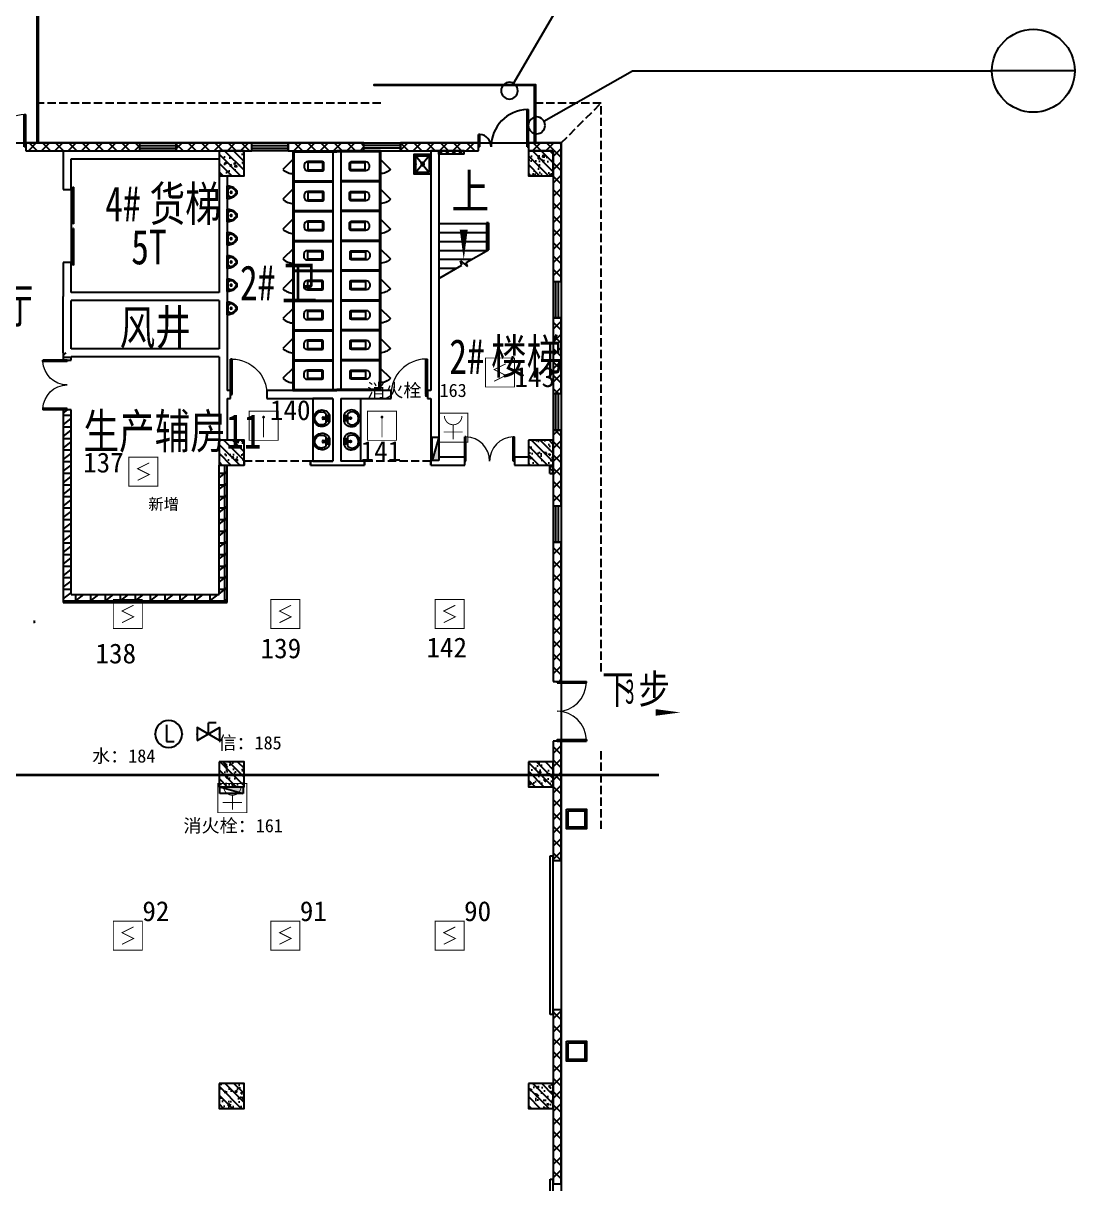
# Model space of a CAD drawing. Header units: millimetres. Extents: x -633009578 to 5705885, y -633235091 to 2571734.
# Drawn here: x 3400238 to 3431944, y 2164685 to 2199684 of the extents above; entities that cross this region are included whole.
import ezdxf

# ---------------------------------------------------------------- set-up
doc = ezdxf.new("R2010")
doc.units = ezdxf.units.MM
doc.header["$LTSCALE"] = 1000
doc.header["$MEASUREMENT"] = 0
doc.linetypes.add('DASH', pattern=[0.35, 0.25, -0.1])
doc.layers.get('0').update_dxf_attribs({"color": 9})
for name, color, linetype in [('000000000000电气', 7, 'Continuous'), ('3T_WOOD', 21, 'Continuous'), ('A-COLUM(柱)', 255, 'Continuous'), ('A-DI-I(索引)', 21, 'Continuous'), ('A-DI-S(箭头)', 76, 'Continuous'), ('A-DOOR(门）', 4, 'Continuous'), ('A-F-AREA(计算)', 5, 'Continuous'), ('A-HATH(填充)', 8, 'Continuous'), ('A-LM-RAIL(栏杆)', 167, 'Continuous'), ('A-LVTY(厨卫)', 8, 'Continuous'), ('A-ROOF-G(钢构)', 25, 'Continuous'), ('A-ST-O(室外)', 54, 'Continuous'), ('A-STAR(楼梯)', 51, 'Continuous'), ('A-TEXT(房间)', 243, 'Continuous'), ('A-WALL(墙)', 255, 'Continuous'), ('A-WINDOW（窗）', 4, 'Continuous'), ('DIM_MODI', 6, 'Continuous'), ('DIM_SYMB', 3, 'Continuous'), ('EQUIP_消火栓', 7, 'Continuous'), ('PUB_TEXT', 7, 'Continuous'), ('WALL', 9, 'Continuous'), ('设备-消防', 3, 'Continuous'), ('设备-照明', 3, 'Continuous')]:
    doc.layers.add(name, color=color, linetype=linetype)
doc.styles.add('_TCH', font='simhei.ttf', dxfattribs={"width": 0.75, "bigfont": 'hztxt.shx'})
doc.styles.add('_TCH_DIM', font='simhei.ttf', dxfattribs={"width": 0.8, "bigfont": 'hztxt.shx'})
doc.styles.add('ELEC-DIM', font='simhei.ttf')
doc.styles.add('IDQSTYLE', font='simhei.ttf', dxfattribs={"width": 0.707, "bigfont": 'hztxt.shx'})
doc.styles.add('宋体', font='simhei.ttf')
pattern_1 = [(0, (849921.4751960551, 677964.29318137), (0, 350), []), (37.875, (850321.4751960551, 677964.29318137), (-169.61527734408, 218.0766567528281), []), (90, (850321.4751960551, 677964.29318137), (-450, 2.755455298081545e-14), [])]
pattern_2 = [(45, (850021.4751960551, 677964.29318137), (-100.0001016555733, 100.0001016555733), []), (135, (850021.4751960551, 677964.29318137), (-100.0001016555733, -100.0001016555733), [])]
pattern_3 = [(45, (850121.4751960551, 677964.29318137), (-200.0002033111466, 200.0002033111467), []), (135, (850121.4751960551, 677964.29318137), (-200.0002033111467, -200.0002033111466), [])]

# ---------------------------------------------------------------- blocks, each defined once
blk = doc.blocks.new('HC001224')
at = {"color": 0, "linetype": 'Continuous', "const_width": 0.2}
blk.add_lwpolyline([(-3.125, 3.125), (3.125, 3.125), (3.125, -3.125), (-3.125, -3.125)], close=True, dxfattribs=at)
blk.add_lwpolyline([(1.25, 1.875), (-1.25, 0.625), (1.25, -0.625), (-1.25, -1.875)], dxfattribs=at)
at = {"color": 0, "style": 'IDQSTYLE', "width": 0.7}
blk.add_attdef('PSFHATT', (5.125, -3.125), '', height=2.5, dxfattribs=at)
blk = doc.blocks.new('HC001223')
at = {"color": 0, "linetype": 'Continuous', "const_width": 0.2}
blk.add_lwpolyline([(-3.125, 3.125), (3.125, 3.125), (3.125, -3.125), (-3.125, -3.125)], close=True, dxfattribs=at)
blk.add_lwpolyline([(0, 2.5), (0, -1.875)], dxfattribs=at)
at = {"color": 0, "linetype": 'Continuous', "const_width": 0.3}
blk.add_lwpolyline([(-0.15, -1.875, 1), (0.15, -1.875, 1)], format="xyb", close=True, dxfattribs=at)
at = {"color": 0, "style": 'IDQSTYLE', "width": 0.7}
blk.add_attdef('PSFHATT', (5.125, -3.125), '', height=2.5, dxfattribs=at)
blk = doc.blocks.new('HC001552')
at = {"color": 0, "linetype": 'Continuous', "const_width": 0.2}
blk.add_lwpolyline([(-3.125, 3.125), (3.125, 3.125), (3.125, -3.125), (-3.125, -3.125)], close=True, dxfattribs=at)
blk.add_lwpolyline([(-1.875, 2.5, 0.1989123673796508), (-1.325825214724788, 1.174174785275256, 0.1989123673796632), (-1.010554351787499e-15, 0.625, 0.1989123673796561), (1.325825214724758, 1.174174785275198, 0.1989123673796527), (1.875, 2.5)], format="xyb", dxfattribs=at)
for points in [[(-1.4210854715202e-14, 0.625), (0, -2.5)], [(-2.062500000000007, -0.9375000000000071), (2.062499999999993, -0.9374999999999931)]]:
    blk.add_lwpolyline(points, dxfattribs=at)
at = {"color": 0, "style": 'IDQSTYLE', "width": 0.7}
blk.add_attdef('PSFHATT', (5.125, -3.125), '', height=2.5, dxfattribs=at)
blk = doc.blocks.new('$EVALVE$00000030')
for p in [(0, 0), (86.96662483444015, 124.2674372167858)]:
    blk.add_line(p, (0, 124.2674372167858))
blk.add_lwpolyline([(-125.1919539347655, -72.2796083046087), (125.1919539347655, 72.27960830461234), (125.1919539347618, -72.2796083046087), (-125.1919539347618, 72.27960830461234)], close=True)
for p in [(-125.1919539347655, 1.818989403545856e-12), (125.1919539347655, 1.818989403545856e-12)]:
    blk.add_point(p)
blk = doc.blocks.new('$EVALVE$00000027')
at = {"color": 7}
for p, q in [((-23.35671002822346, 104.446320529838), (-23.35671002822346, -83.37028443875897)), ((-23.35671002822346, -83.37028443875897), (61.10157071883441, -83.37028443875897))]:
    blk.add_line(p, q, dxfattribs=at)
blk.add_lwpolyline([(-150, 0, 0.9999999999999999), (150, 0, 0.9999999999999999), (-150, 0, 0.8081788107226845)], format="xyb")
for p in [(-150, 0), (150, 0)]:
    blk.add_point(p)
blk = doc.blocks.new('$TwtSys$00000434')
for p, q in [((-0.5, 0.5), (-0.5, -0.5)), ((-0.5, -0.5), (0.5, 0.5)), ((0.5, 0.5), (-0.5, 0.5)), ((0.5, -0.5), (0.5, 0.5)), ((-0.5, -0.5), (0.5, -0.5))]:
    blk.add_line(p, q)
blk.add_solid([(0.5, -0.5), (0.5, 0.5), (-0.5, -0.5)])
blk = doc.blocks.new('G$CC85EE94B')
at = {"layer": 'EQUIP_消火栓', "xscale": 700, "yscale": -200, "zscale": 700}
for p, rotation in [((-2799.999999945518, 125864.5132109136), 270.0000050089563), ((-8949.999991256278, 115575.0000000037), 5.00895633453083e-06)]:
    blk.add_blockref('$TwtSys$00000434', p, dxfattribs=dict(at, rotation=rotation))
blk = doc.blocks.new('_LV6')
for p, q in [((-139.7834388052397, -340), (-139.7834388052361, -779.6564289797607)), ((-109.7834388052433, -340), (-109.7834388052397, -769.6564289797607)), ((99.78343880523971, -300), (-99.78343880523971, -300)), ((99.78343880524335, -330), (-99.78343880524335, -330)), ((109.7834388052433, -769.6564289797607), (109.7834388052433, -340)), ((139.7834388052433, -779.6564289797607), (139.7834388052397, -340)), ((139.7834388052433, -769.6564289797607), (-139.7834388052397, -769.6564289797607)), ((-29.78343880523607, -889.6564289797607), (29.78343880524335, -889.6564289797607))]:
    blk.add_line(p, q)
for centre, radius, start, end in [((-99.78343880523971, -340), 40, 90, 180.0000000000002), ((-99.78343880524335, -340), 10, 90, 180.0000000000002), ((99.78343880523971, -340), 40, 2.398081733190338e-13, 90), ((99.78343880524335, -340), 10, 0, 90), ((-29.78343880523607, -779.6564289797607), 110, 180, 270), ((29.78343880524335, -779.6564289797607), 110, 270, 0)]:
    blk.add_arc(centre, radius, start, end)
blk = doc.blocks.new('$lvtry$00000191')
at = {"color": 0}
for p, q in [((-250, -50, 1e-08), (-39.04344047215272, -218.7652476222793, 1e-08)), ((-250, -450, 1e-08), (-39.04344047215272, -281.2347523777207, 1e-08)), ((39.04344047215272, -218.7652476222793, 1e-08), (250, -50, 1e-08)), ((39.04344047215272, -281.2347523777244, 1e-08), (250, -450, 1e-08))]:
    blk.add_line(p, q, dxfattribs=at)
at = {"color": 0, "elevation": 1e-08}
for points in [[(300, -500), (300, 0), (-300, 0), (-300, -500)], [(250, -450), (250, -50), (-250, -50), (-250, -450)]]:
    blk.add_lwpolyline(points, close=True, dxfattribs=at)
at = {"color": 0}
blk.add_circle((0, -250, 1e-08), 50, dxfattribs=at)
for p in [(0, -50, 1e-08), (0, -250, 1e-08)]:
    blk.add_point(p, dxfattribs=at)
blk = doc.blocks.new('$plan$00000387')
for points in [[(-195.1053413768082, -0.0007896247711869364), (195.1053413768082, 0.0007896247707321891, -0.056281), (192.2349483853259, -62.07158893748328, -0.051243), (175.2703486377404, -125.5748806645047, -0.047086), (143.6831082538288, -189.724628874892, -0.038643), (109.2489721777902, -237.0609902997553, -0.050944), (77.11679163034205, -267.7759659795192, -0.073316), (36.52038586093977, -290.7338367186967, -0.092337), (0.001018339326947171, -297.5362265440604, -0.092337), (-36.51803354920821, -290.7341323159712, -0.073316), (-77.11462417741222, -267.776590178973, -0.050944), (-109.2474259731857, -237.0618745823472, -0.038643), (-143.6819452275654, -189.7257908973352, -0.047086), (-175.269704824098, -125.5762993672297, -0.051243), (-192.2348186147988, -62.07314493917374, -0.056281)], [(0.0004063761161887669, -146.3291454144546, 0.999985), (0.0002089799604618747, -97.55313528460101, 0.999985)]]:
    blk.add_lwpolyline(points, format="xyb", close=True)
for points in [[(-169.3906686580854, -140.1226315288268, -0.078162), (-170.9980199055512, -114.6377667698976, -0.158684), (-159.1263041735847, -87.15485956814655, -0.087457), (-117.404978437914, -53.84085994681891, -0.073385), (-70.49119853318143, -36.56470876068397, -0.051629), (0.0003042701246158686, -29.26612660759247), (0.0003042701246158686, -29.26612660759247, -0.051629), (70.49149449189827, -36.56413818386, -0.073385), (117.4050415866323, -53.83990962471171, -0.087457), (159.1270096202247, -87.15357250312127, -0.158684), (170.9989478331345, -114.6363836417117, -0.078162), (169.3918028553499, -140.1212604160505)], [(117.0630501052547, -53.65384373908455, -0.099174), (138.5356947175851, -84.86577428893679, -0.110283), (144.8304822659725, -118.461657304113, -0.092873), (136.0170142026468, -157.9354627454745, -0.05733), (119.0399966660161, -187.626263302564, -0.037877), (85.37168024390257, -226.8225566132141, -0.072182), (35.33205354717484, -264.1794573646985, -0.124936), (0.001291311165005027, -273.1480356215775), (0.001291311165005027, -273.1480356215775, -0.124936), (-35.32991617790412, -264.1797433356796, -0.072182), (-85.36984427394054, -226.8232476352587, -0.037877), (-119.0384779452529, -187.6272268447183, -0.05733), (-136.0157358103124, -157.9365637070459, -0.092873), (-144.8298950764129, -118.4628296054302, -0.110283), (-138.5353804395845, -84.8668946738876, -0.099174), (-117.0629874684723, -53.65479130090807)]]:
    blk.add_lwpolyline(points, format="xyb")
blk = doc.blocks.new('$plan$00001628')
for p, q in [((-20.3236661099927, -1.818989403545856e-12), (20.3236661099927, 0)), ((20.3236661099927, 0), (20.3236661099927, -150.0481350782702)), ((-23.39245275389476, -103.9428290335418), (-143.6423603250569, -103.9428290335418)), ((-20.3236661099927, -150.0481350782702), (-20.3236661099927, -1.818989403545856e-12)), ((20.3236661099927, -150.0481350782702), (-20.3236661099927, -150.0481350782702)), ((136.0209855338053, -103.9428290335418), (23.52693074955823, -103.9428290335418))]:
    blk.add_line(p, q)
blk.add_lwpolyline([(-96.62842091566199, 9.318928566552131, 5.110403953654916), (92.21216199610717, 9.318928566550312)], format="xyb", close=True)
for centre, radius in [((-57.16031093435413, -51.98476159802703), 26.67481176936781), ((0, -190.1098522697775), 27.77136210564822), ((57.16031093435413, -51.98476159802703), 26.67481176936781)]:
    blk.add_circle(centre, radius)
blk.add_arc((-3.810687395625791, -242.5466148261803), 196.885515440561, 135.2526700260475, 44.74732997395247)
blk = doc.blocks.new('$DorLib2D$00000002')
for p, q in [((-0.5, -5.684341886080802e-17), (-0.5000000000000007, 0.4875)), ((-0.4750000000000007, 0.4875), (-0.5000000000000007, 0.4875)), ((-0.475, -2.842170943040401e-17), (-0.4750000000000007, 0.4875)), ((0.475, -2.842170943040401e-17), (0.4750000000000007, 0.4875)), ((0.4750000000000007, 0.4875), (0.5000000000000007, 0.4875)), ((0.5, -5.684341886080802e-17), (0.5000000000000007, 0.4875)), ((-0.5, -5.684341886080802e-17), (-0.475, -2.842170943040401e-17)), ((0.5, -5.684341886080802e-17), (0.475, -2.842170943040401e-17))]:
    blk.add_line(p, q)
at = {"lineweight": 13}
for centre, start, end in [((-0.4875, -4.263256414560601e-17), 0, 88.53071641864632), ((0.4875, -4.263256414560601e-17), 91.4692835813537, 180)]:
    blk.add_arc(centre, 0.4875, start, end, dxfattribs=at)
blk = doc.blocks.new('$DORLIB2D$00000127')
at = {"color": 0}
for points in [[(-0.5333333333328483, 0.7948983154366971), (-0.5333333333328483, 0.690405644187237)], [(-0.03333333333284827, 0.7948983154366971), (-0.5333333333328483, 0.7948983154366971)], [(-0.03333333333284827, 0.690405644187237), (-0.5333333333328483, 0.690405644187237)], [(-0.03333333333284827, 0.7948983154366971), (-0.03333333333284827, 0.690405644187237)], [(0.5333333333328483, 0.7948983154366971), (0.03333333333284827, 0.7948983154366971)], [(0.03333333333284827, 0.7948983154366971), (0.03333333333284827, 0.690405644187237)], [(0.5333333333328483, 0.690405644187237), (0.03333333333284827, 0.690405644187237)], [(0.5333333333328483, 0.7948983154366971), (0.5333333333328483, 0.690405644187237)], [(0.5, 0.4999999999999858), (-0.5, 0.4999999999999858)]]:
    blk.add_lwpolyline(points, dxfattribs=at)
blk = doc.blocks.new('$DorLib2D$00000114')
at = {"color": 0}
blk.add_line((0.4999999999999964, 3.552713678800501e-15), (-0.2071067811864751, 0.7071067811864857), dxfattribs=at)
blk.add_arc((0.5000000000013856, -1.154631945610163e-12), 1.000000000001696, 135, 180, dxfattribs=at)
blk = doc.blocks.new('$DorLib2D$00000001')
for p, q in [((0.45, 0.9750000000000001), (0.5000000000000002, 0.9750000000000001)), ((0.45, 0), (0.45, 0.9750000000000001)), ((0.5, 0), (0.5, 0.9750000000000001)), ((0.5, 0), (0.45, 0))]:
    blk.add_line(p, q)
at = {"lineweight": 13}
blk.add_arc((0.475, 0), 0.975, 91.4692835813538, 180, dxfattribs=at)
blk = doc.blocks.new('$TCHSYS$WIN2D')
for p, q in [((-0.5, 0.5), (0.5, 0.5)), ((-0.5, 0.5), (-0.4999999999999999, -0.5)), ((0.5, 0.5), (0.4999999999999998, -0.5)), ((0.5, 0.1666666666666666), (-0.5, 0.1666666666666666)), ((0.5, -0.1666666666666667), (-0.5, -0.1666666666666667)), ((-0.4999999999999999, -0.5), (0.5, -0.5))]:
    blk.add_line(p, q)
blk = doc.blocks.new('$DorLib2D$00000225')
at = {"color": 0}
for p, q in [((0.4750000000000032, -0.001447885298549778), (0.4750000000000032, 0.7521225008925327)), ((0.4750000000000032, 0.7521225008925327), (0.5000000000000036, 0.7521225008925363)), ((0.5000000000000036, -0.001447885298549778), (0.5000000000000036, 0.7521225008925363)), ((-0.4999999999999982, -3.552713678800501e-15), (-0.5, 0.252035990386009)), ((-0.4750000000000014, 0.252035990386009), (-0.5, 0.252035990386009)), ((-0.4749999999999996, -3.552713678800501e-15), (-0.4750000000000014, 0.252035990386009)), ((-0.4749999999999996, -3.552713678800501e-15), (-0.4999999999999947, -3.552713678800501e-15)), ((0.4750000000000032, -0.001447885298549778), (0.4999999999999929, -0.001447885298549778))]:
    blk.add_line(p, q, dxfattribs=at)
for centre, radius, start, end in [((0.5046168020419071, -0.001920809357812914), 0.7546247204382253, 92.24926861260724, 179.7237749158362), ((-0.5007908120542499, 0.002572563917482285), 0.2507930763238999, 359.7898704778746, 84.09743784757413)]:
    blk.add_arc(centre, radius, start, end, dxfattribs=at)
blk = doc.blocks.new('_FZH')
h = blk.add_hatch()
h.set_pattern_fill('钢筋混凝土', color=256, scale=0.1, style=0)
h.set_pattern_definition([(45, (0, 0), (-0.1767766952966369, 0.1767766952966369), []), (50, (0, 0), (0.7172601826007535, -0.06275213498259512), [0.07500000000000001, -0.8250000000000001]), (355, (0, 0), (-0.138751333613, 0.7521921337000119), [0.06, -0.66]), (100.4514, (0.05977168000000001, -0.00522934), (0.5785093817140216, 0.6894395420609536), [0.06374019, -0.701142112]), (46.1842, (0, 0.2), (1.067241048625645, -0.1655190143290181), [0.1125, -1.2375]), (96.6356, (0.088936745, 0.186206693), (0.9346627055487033, 0.9741178709004418), [0.095610288, -1.051713]), (351.1842, (0, 0.2), (0.9346619451336272, 0.9741186009253247), [0.09000000000000001, -0.9900000000000001]), (21, (0.1, 0.15), (0.5969070521184617, -0.4026188906653388), [0.07500000000000001, -0.8250000000000001]), (326, (0.1, 0.15), (0.2433153319215824, 0.7251500450468529), [0.06, -0.66]), (71.4514, (0.149742233, 0.116448394), (0.84022262858149, 0.3225304967099524), [0.06374019, -0.701142112]), (37.50000000000001, (0, 0), (0.01215985531729062, 0.3328938538313115), [0, -0.652, 0, -0.67, 0, -0.6625000000000001]), (7.499999999999999, (0, 0), (0.2630695374421486, 0.3944117118823603), [0, -0.382, 0, -0.637, 0, -0.2525]), (-32.5, (-0.223, 0), (0.533822436172409, -0.02255487173437976), [0, -0.25, 0, -0.78, 0, -1.035]), (-42.5, (-0.323, 0), (0.5831861693423862, 0.1001049823323177), [0, -0.325, 0, -0.518, 0, -0.735])])
h.paths.add_polyline_path([(-0.5, -0.5), (0.5, -0.5), (0.5, 0.5), (-0.5, 0.5)])
blk.add_lwpolyline([(-0.5, -0.5), (0.5, -0.5), (0.5, 0.5), (-0.5, 0.5)], close=True)
blk = doc.blocks.new('$DorLib2D$00000126')
at = {"color": 0, "linetype": 'Continuous'}
for p, q in [((-0.5319999999956053, 0.5), (-0.5319999999956053, 0.900000000000091)), ((0.5320000000047003, 0.900000000000091), (0.5320000000047003, 0.5000000000002274))]:
    blk.add_line(p, q, dxfattribs=at)
at = {"color": 0, "linetype": 'DASH'}
for p, q in [((-0.5319999999956053, 0.900000000000091), (0.5320000000047003, 0.900000000000091)), ((-0.5319999999956053, 0.5), (0.5320000000047003, 0.5000000000002274))]:
    blk.add_line(p, q, dxfattribs=at)

msp = doc.modelspace()

# ---------------------------------------------------------------- hatches: boundary and pattern name
at = {"layer": 'A-HATH(填充)'}
h = msp.add_hatch(dxfattribs=at)
h.set_pattern_fill('多孔材料', color=256, scale=100, style=0)
h.set_pattern_definition(pattern_3)
h.paths.add_polyline_path([(3400320.051299266, 2195834.629172631), (3403749.994032521, 2195834.629172631), (3403749.994032522, 2196074.629172632), (3400320.051299266, 2196074.629172632)])
h = msp.add_hatch(dxfattribs=at)
h.set_pattern_fill('多孔材料', color=256, scale=100, style=0)
h.set_pattern_definition(pattern_3)
h.paths.add_polyline_path([(3404849.994032522, 2195834.629172631), (3407129.994032013, 2195834.629172631), (3407129.994032013, 2196074.629172632), (3404849.994032522, 2196074.629172632)])
h = msp.add_hatch(dxfattribs=at)
h.set_pattern_fill('多孔材料', color=256, scale=100, style=0)
h.set_pattern_definition(pattern_3)
h.paths.add_polyline_path([(3408229.994032013, 2195834.629172632), (3410509.994030996, 2195834.629172632), (3410509.994030996, 2196074.629172632), (3408229.994032013, 2196074.629172632)])
h = msp.add_hatch(dxfattribs=at)
h.set_pattern_fill('多孔材料', color=256, scale=100, style=0)
h.set_pattern_definition(pattern_3)
h.paths.add_polyline_path([(3411609.994030995, 2195834.629172632), (3413969.994032013, 2195834.629172632), (3413969.994032013, 2196074.629172632), (3411609.994030996, 2196074.629172632)])
h = msp.add_hatch(dxfattribs=at)
h.set_pattern_fill('多孔材料', color=256, scale=100, style=0)
h.set_pattern_definition(pattern_3)
h.paths.add_polyline_path([(3416459.994031776, 2196074.629172627), (3415469.994032013, 2196074.629172632), (3415469.994032013, 2195834.629172632), (3416219.994031783, 2195834.629172627)])
h = msp.add_hatch(dxfattribs=at)
h.set_pattern_fill('多孔材料', color=256, scale=100, style=0)
h.set_pattern_definition(pattern_3)
h.paths.add_polyline_path([(3416219.994031783, 2195834.629172627), (3416219.994031783, 2191894.62917075), (3416459.994031771, 2191894.62917075), (3416459.994031776, 2196074.629172627)])
h = msp.add_hatch(dxfattribs=at)
h.set_pattern_fill('多孔材料', color=256, scale=50, style=0)
h.set_pattern_definition(pattern_2)
h.paths.add_polyline_path([(3413529.994031865, 2195834.629172586), (3412769.994031783, 2195834.629172586), (3412769.994031783, 2195734.629172586), (3413529.994031865, 2195734.629172586)])
h = msp.add_hatch(dxfattribs=at)
h.set_pattern_fill('多孔材料', color=256, scale=100, style=0)
h.set_pattern_definition(pattern_3)
h.paths.add_polyline_path([(3416219.994031783, 2190794.62917075), (3416219.994031783, 2188514.629170241), (3416459.994031772, 2188514.629170241), (3416459.994031772, 2190794.62917075)])
h = msp.add_hatch(dxfattribs=at)
h.set_pattern_fill('空心砖', color=256, scale=100, style=0)
h.set_pattern_definition(pattern_1)
h.paths.add_polyline_path([(3401444.99403878, 2189744.629172553), (3401444.994038763, 2189524.629172276), (3401684.994038828, 2189524.629172276), (3401684.994038825, 2189624.629172551), (3401604.994038811, 2189744.629172569)])
h = msp.add_hatch(dxfattribs=at)
h.set_pattern_fill('空心砖', color=256, scale=100, style=0)
h.set_pattern_definition(pattern_1)
h.paths.add_polyline_path([(3401684.994038825, 2182454.629172671), (3401684.994038828, 2188024.629172276), (3401444.994038759, 2188024.629172276), (3401444.994038757, 2182214.629172718)])
h = msp.add_hatch(dxfattribs=at)
h.set_pattern_fill('多孔材料', color=256, scale=100, style=0)
h.set_pattern_definition(pattern_3)
h.paths.add_polyline_path([(3416219.994031783, 2187414.62917075), (3416219.994031783, 2185134.629171259), (3416459.994031772, 2185134.629171259), (3416459.994031772, 2187414.62917075)])
h = msp.add_hatch(dxfattribs=at)
h.set_pattern_fill('空心砖', color=256, scale=100, style=0)
h.set_pattern_definition(pattern_1)
h.paths.add_polyline_path([(3406144.994031668, 2182454.629172671), (3406384.994031671, 2182214.629172718), (3406384.994031653, 2186359.629172628), (3406144.994031653, 2186359.629172628)])
h = msp.add_hatch(dxfattribs=at)
h.set_pattern_fill('多孔材料', color=256, scale=50, style=0)
h.set_pattern_definition(pattern_2)
h.paths.add_polyline_path([(3416219.994031765, 2186109.629172628), (3416219.994031765, 2186359.629172628), (3416119.994031765, 2186359.629172628), (3416119.994031765, 2186109.629172628)])
h = msp.add_hatch(dxfattribs=at)
h.set_pattern_fill('多孔材料', color=256, scale=100, style=0)
h.set_pattern_definition(pattern_3)
h.paths.add_polyline_path([(3416219.994031783, 2184034.62917075), (3416219.994031782, 2179834.629171259), (3416459.994031772, 2179834.629171259), (3416459.994031772, 2184034.62917075)])
h = msp.add_hatch(dxfattribs=at)
h.set_pattern_fill('空心砖', color=256, scale=100, style=0)
h.set_pattern_definition(pattern_1)
h.paths.add_polyline_path([(3401684.994038825, 2182454.629172671), (3401444.994038757, 2182214.629172718), (3406384.994031671, 2182214.629172718), (3406144.994031668, 2182454.629172671)])
h = msp.add_hatch(dxfattribs=at)
h.set_pattern_fill('多孔材料', color=256, scale=100, style=0)
h.set_pattern_definition(pattern_3)
h.paths.add_polyline_path([(3416219.994031782, 2178034.629171259), (3416219.994031782, 2174434.629172784), (3416459.994031772, 2174434.629172784), (3416459.994031772, 2178034.629171259)])
h = msp.add_hatch(dxfattribs=at)
h.set_pattern_fill('多孔材料', color=256, scale=100, style=0)
h.set_pattern_definition(pattern_3)
h.paths.add_polyline_path([(3416219.994031782, 2169934.629172276), (3416219.994031782, 2164684.924793512), (3416459.994031773, 2164684.924793512), (3416459.994031773, 2169934.629172276)])

# ---------------------------------------------------------------- linework, layer by layer
at = {"layer": '000000000000电气', "color": 2, "lineweight": 35}
for p, q in [((3396699.994031679, 2177020.492216847), (3408698.421429164, 2177020.492216847)), ((3408698.421429164, 2177020.492216847), (3419402.2795165, 2177020.492216847))]:
    msp.add_line(p, q, dxfattribs=at)
at = {"layer": 'A-DI-I(索引)'}
for p, q in [((3415025.090032164, 2197867.687827862), (3417462.290185468, 2202046.395370514)), ((3415939.94860216, 2196728.332962022), (3418606.103331612, 2198249.380405963)), ((3418606.103331612, 2198249.380405963), (3429443.629917374, 2198249.380405963)), ((3431943.629917374, 2198249.380405963), (3429443.629917374, 2198249.380405963))]:
    msp.add_line(p, q, dxfattribs=at)
for points in [[(3415150.740434988, 2197648.942976865, 1), (3414644.277008389, 2197648.942976865, 1)], [(3415973.225908195, 2196602.848463595, 1), (3415466.762481595, 2196602.848463595, 1)]]:
    msp.add_lwpolyline(points, format="xyb", close=True, dxfattribs=at)
for centre, radius in [((3430693.629917374, 2198249.380405963), 1250), ((3415025.090032164, 2197867.687827862), 0), ((3415939.94860216, 2196728.332962022), 0)]:
    msp.add_circle(centre, radius, dxfattribs=at)
at = {"layer": 'A-DI-S(箭头)'}
msp.add_lwpolyline([(3416984.298177323, 2178898.959908056, 0, 0, 0), (3420051.806760733, 2178898.959908056, 0, 200, 0), (3419301.806760733, 2178898.959908056, 0, 0, 0)], format="xyseb", dxfattribs=at)
at = {"layer": 'A-DOOR(门）'}
for p, q in [((3398320.051299266, 2196074.629172627), (3400320.051299266, 2196074.629172627)), ((3413969.994031919, 2196074.629172628), (3415469.994031919, 2196074.629172628)), ((3416459.99403178, 2179834.629171179), (3416459.99403178, 2178034.629171179)), ((3416459.99403178, 2174434.629172627), (3416459.99403178, 2169934.629172627))]:
    msp.add_line(p, q, dxfattribs=at)
at = {"layer": 'A-F-AREA(计算)'}
msp.add_lwpolyline([(3282179.994031782, 2196074.629172625), (3416459.994031782, 2196074.629172625), (3416459.994031782, 2059994.629172625), (3282179.994031782, 2059994.629172625)], close=True, dxfattribs=at)
at = {"layer": 'A-LM-RAIL(栏杆)'}
for points in [[(3400655.051299255, 2196074.629172647), (3400655.051299217, 2200774.629582777), (3400685.051299217, 2200774.629582777), (3400685.051299255, 2196074.629172647)], [(3415654.99403178, 2196074.629161081), (3415654.994504452, 2197809.629139677), (3410819.993537503, 2197809.629139638), (3410819.993537503, 2197839.629139638), (3415684.994514334, 2197839.629139678), (3415684.99403178, 2196074.6291512)]]:
    msp.add_lwpolyline(points, dxfattribs=at)
at = {"layer": 'A-LVTY(厨卫)'}
for p, q in [((3408369.994032003, 2195834.629172747), (3409689.99403178, 2195834.629172629)), ((3408369.994032003, 2195834.629172747), (3408369.994031693, 2194919.629172617)), ((3408399.994031461, 2195804.629172749), (3409689.99403178, 2195804.629172629)), ((3408399.994031461, 2195804.629172749), (3408399.994031464, 2194934.629172438)), ((3411009.994031548, 2195834.629172617), (3409689.99403178, 2195834.629172625)), ((3410979.994031548, 2195804.629172619), (3409689.99403178, 2195804.629172625)), ((3410979.994031548, 2195804.629172619), (3410979.994031544, 2194934.629172678)), ((3411009.994031548, 2195834.629172617), (3411009.994031866, 2194919.62917262)), ((3408369.994031686, 2194919.629172624), (3408369.99403169, 2194019.629172624)), ((3408399.994031464, 2194934.629172438), (3409569.994031645, 2194934.629172442)), ((3408399.994032007, 2194904.629172814), (3408399.99403201, 2194034.629172714)), ((3408399.994032007, 2194904.629172814), (3409569.994031645, 2194904.629172818)), ((3410979.994031544, 2194934.629172678), (3409809.994031846, 2194934.629172683)), ((3410979.994032086, 2194904.62917268), (3409809.994031846, 2194904.629172685)), ((3410979.994032086, 2194904.62917268), (3410979.994032083, 2194034.62917274)), ((3411009.99403187, 2194919.62917262), (3411009.994031866, 2194019.62917262)), ((3408369.99403169, 2194019.629172624), (3408369.994031694, 2193119.629172624)), ((3408399.99403201, 2194034.629172714), (3409569.994031776, 2194034.629172719)), ((3408399.994031468, 2194004.629172716), (3408399.994031472, 2193134.629172777)), ((3408399.994031468, 2194004.629172716), (3409569.994031776, 2194004.629172721)), ((3410979.994032083, 2194034.62917274), (3409809.994031776, 2194034.629172744)), ((3410979.99403154, 2194004.629172368), (3409809.994031776, 2194004.629172372)), ((3410979.99403154, 2194004.629172368), (3410979.994031537, 2193134.629172802)), ((3411009.99403187, 2194019.629172624), (3411009.994031866, 2193119.629172624)), ((3408369.99403169, 2193119.629172624), (3408369.994031694, 2192219.629172624)), ((3408399.994031472, 2193134.629172777), (3409569.994031776, 2193134.629172781)), ((3408399.994032015, 2193104.629172779), (3408399.994032018, 2192234.629172672)), ((3408399.994032015, 2193104.629172779), (3409569.994031776, 2193104.629172783)), ((3410979.994031537, 2193134.629172802), (3409809.994031776, 2193134.629172806)), ((3410979.994031536, 2193104.629172429), (3409809.994031776, 2193104.629172434)), ((3410979.994031536, 2193104.629172429), (3410979.994031533, 2192234.629172696)), ((3411009.99403187, 2193119.629172624), (3411009.994031866, 2192219.629172624)), ((3408369.99403169, 2192219.629172624), (3408369.994031694, 2191319.629172624)), ((3408399.994032018, 2192234.629172672), (3409569.994031775, 2192234.629172676)), ((3408399.994032019, 2192204.629172674), (3408399.994032022, 2191334.629172732)), ((3408399.994032019, 2192204.629172674), (3409569.994031775, 2192204.629172678)), ((3410979.994031533, 2192234.629172696), (3409809.994031776, 2192234.6291727)), ((3410979.994032075, 2192204.629172698), (3409809.994031776, 2192204.629172702)), ((3410979.994032075, 2192204.629172698), (3410979.994032072, 2191334.629172755)), ((3411009.99403187, 2192219.629172624), (3411009.994031866, 2191319.629172624)), ((3408369.994031694, 2191319.629172519), (3408369.994031698, 2190419.629172519)), ((3408399.994032022, 2191334.629172732), (3409569.994031775, 2191334.629172736)), ((3408399.99403148, 2191304.629172734), (3408399.994031483, 2190434.629172417)), ((3408399.99403148, 2191304.629172734), (3409569.994031775, 2191304.629172738)), ((3410979.994032072, 2191334.629172755), (3409809.99403204, 2191334.629172759)), ((3410979.994032071, 2191304.629172383), (3409809.99403204, 2191304.629172387)), ((3410979.994032071, 2191304.629172383), (3410979.994032068, 2190434.62917244)), ((3411009.994031874, 2191319.629172519), (3411009.99403187, 2190419.629172519)), ((3408369.994031697, 2190419.629172579), (3408369.9940317, 2189519.629172579)), ((3408399.994031483, 2190434.629172417), (3409569.994031481, 2190434.629172421)), ((3408399.994032026, 2190404.629172794), (3408399.99403203, 2189534.629172477)), ((3408399.994032026, 2190404.629172794), (3409569.994031481, 2190404.629172797)), ((3410979.994032068, 2190434.62917244), (3409809.99403204, 2190434.629172444)), ((3410979.994032068, 2190404.629172442), (3409809.99403204, 2190404.629172446)), ((3410979.994032068, 2190404.629172442), (3410979.994032064, 2189534.629172874)), ((3411009.994031876, 2190419.629172579), (3411009.994031873, 2189519.629172579)), ((3408369.9940317, 2189519.629172639), (3408369.994031491, 2188604.629172538)), ((3408399.99403203, 2189534.629172477), (3409569.994031481, 2189534.629172481)), ((3408399.99403203, 2189504.629172479), (3408399.994032033, 2188634.629172537)), ((3408399.99403203, 2189504.629172479), (3409569.994031481, 2189504.629172483)), ((3410979.994032064, 2189534.629172874), (3409809.994031616, 2189534.629172877)), ((3410979.994032064, 2189504.629172501), (3409809.994031616, 2189504.629172505)), ((3410979.994032064, 2189504.629172501), (3410979.994032061, 2188634.629172932)), ((3411009.99403188, 2189519.629172639), (3411009.994031518, 2188604.62917256)), ((3408369.994031491, 2188604.629172538), (3409689.994031791, 2188604.629172643)), ((3408399.994032033, 2188634.629172537), (3409689.994031791, 2188634.629172643)), ((3410979.994032061, 2188634.629172932), (3409689.994031791, 2188634.629172643)), ((3411009.994031518, 2188604.62917256), (3409689.994031791, 2188604.629172643))]:
    msp.add_line(p, q, dxfattribs=at)
for points in [[(3409569.994031663, 2188364.629172442), (3408969.994031647, 2188364.629172442), (3408969.994031701, 2186479.629172634), (3409569.994031716, 2186479.629172634)], [(3409809.994031898, 2188364.629172442), (3410409.994031914, 2188364.629172442), (3410409.994031814, 2186479.629172628), (3409809.994031799, 2186479.629172628)]]:
    msp.add_lwpolyline(points, dxfattribs=at)
at = {"layer": 'A-ROOF-G(钢构)'}
for points in [[(3416619.994031763, 2175984.629172627), (3417219.994031763, 2175984.629172627), (3417219.994031763, 2175384.629172627), (3416619.994031763, 2175384.629172627)], [(3416669.994031763, 2175934.629172627), (3417169.994031763, 2175934.629172627), (3417169.994031763, 2175434.629172627), (3416669.994031763, 2175434.629172627)], [(3416619.994031763, 2168984.629172625), (3417219.994031763, 2168984.629172625), (3417219.994031763, 2168384.629172625), (3416619.994031763, 2168384.629172625)], [(3416669.994031763, 2168934.629172625), (3417169.994031763, 2168934.629172625), (3417169.994031763, 2168434.629172625), (3416669.994031763, 2168434.629172625)]]:
    msp.add_lwpolyline(points, close=True, dxfattribs=at)
at = {"layer": 'A-ST-O(室外)', "linetype": 'DASH'}
for points in [[(3411019.993537595, 2197274.629126249), (3400720.051299245, 2197274.629129956)], [(3417660.013862198, 2180134.629566614), (3417660.016691342, 2197274.629123859), (3415719.994402342, 2197274.629124557)], [(3416459.994031783, 2196074.62917263), (3417660.016691342, 2197274.629123859)], [(3417660.013078159, 2175384.629172628), (3417660.013466052, 2177734.628775891)]]:
    msp.add_lwpolyline(points, dxfattribs=at)
at = {"layer": 'A-STAR(楼梯)'}
for p, q in [((3412769.994031431, 2193634.629172272), (3412769.994031414, 2191986.616470349)), ((3414209.994031402, 2193634.629172255), (3412769.994031431, 2193634.629172272)), ((3414209.994031431, 2193664.629172272), (3414209.99403144, 2192818.000858018)), ((3414269.994031431, 2193664.629172272), (3414209.994031431, 2193664.629172272)), ((3414269.994031431, 2193664.629172272), (3414269.994031416, 2192852.641874156)), ((3414269.994031431, 2193634.629172272), (3414269.994031414, 2192852.641873699)), ((3414209.994031405, 2193364.629172255), (3412769.994031431, 2193364.629172272)), ((3414209.994031408, 2193094.629172255), (3412769.994031431, 2193094.629172272)), ((3414209.994031411, 2192824.629172255), (3412769.994031431, 2192824.629172272)), ((3413597.795558016, 2192464.547904873), (3414269.994031431, 2192852.641874164)), ((3413753.820891217, 2192554.629172475), (3412769.994031431, 2192554.629172272)), ((3412769.994031431, 2191986.61647038), (3413459.475186283, 2192384.688601019)), ((3413459.475186283, 2192384.688601019), (3413424.534615971, 2192515.088587732)), ((3413424.534615971, 2192515.088587732), (3413630.57955741, 2192342.196353365)), ((3413630.57955741, 2192342.196353365), (3413597.795558016, 2192464.547904873)), ((3413286.167172043, 2192284.629172252), (3412769.994031431, 2192284.629172272)), ((3412818.513454143, 2192014.629172143), (3412769.994031431, 2192014.629172272))]:
    msp.add_line(p, q, dxfattribs=at)
at = {"layer": 'A-WALL(墙)'}
for p, q in [((3401444.994038808, 2195834.62917245), (3401444.994038878, 2194664.629172784)), ((3401444.994038808, 2195834.62917245), (3406144.994031341, 2195834.629172411)), ((3401684.994038639, 2194664.629172784), (3401684.994038697, 2195594.629172508)), ((3401684.994038697, 2195594.629172508), (3406144.994031613, 2195594.629172508)), ((3409569.994031645, 2195804.629172624), (3409569.99403178, 2194919.629172629)), ((3409809.994031846, 2195804.629172623), (3409809.99403178, 2194919.629172629)), ((3412529.994031783, 2195834.629172697), (3412529.994031793, 2188604.629172812)), ((3412769.994031783, 2195834.629172697), (3412529.994031783, 2195834.629172697)), ((3413529.994031865, 2195834.629172586), (3412769.994031783, 2195834.629172586)), ((3412769.994031783, 2195734.629172586), (3412769.994031783, 2195834.629172586)), ((3412769.994031783, 2195834.629172697), (3412769.99403178, 2188484.629172737)), ((3413529.994031865, 2195734.629172586), (3412769.994031783, 2195734.629172586)), ((3413529.994031865, 2195734.629172586), (3413529.994031865, 2195834.629172586)), ((3406144.994031605, 2195084.629172255), (3406144.994031608, 2191564.629172621)), ((3406384.994031562, 2195084.629172255), (3406384.994031657, 2191444.629172275)), ((3409569.99403178, 2194919.629172629), (3409569.99403178, 2194019.629172629)), ((3409809.99403178, 2194919.629172629), (3409809.99403178, 2194019.629172629)), ((3401444.994038878, 2194664.629172784), (3401684.994038639, 2194664.629172784)), ((3409569.99403178, 2194019.629172629), (3409569.99403178, 2193119.629172629)), ((3409809.99403178, 2194019.629172629), (3409809.99403178, 2193119.629172629)), ((3409569.99403178, 2193119.629172629), (3409569.99403178, 2192219.629172629)), ((3409809.99403178, 2193119.629172629), (3409809.99403178, 2192219.629172629)), ((3401684.994038639, 2192464.629172784), (3401444.994038864, 2192464.629172784)), ((3401444.994038864, 2192464.629172784), (3401444.99403878, 2191444.629172553)), ((3401684.994038697, 2191564.629172621), (3401684.994038639, 2192464.629172784)), ((3409569.99403178, 2192219.629172629), (3409569.99403178, 2191319.629172629)), ((3409809.99403178, 2192219.629172629), (3409809.99403178, 2191319.629172629)), ((3401444.99403878, 2189744.629172553), (3401444.99403878, 2191444.629172553)), ((3406144.994031608, 2191564.629172621), (3401684.994038697, 2191564.629172621)), ((3406144.994031547, 2191324.629172465), (3401684.994038829, 2191324.629172465)), ((3401684.994038829, 2189864.629172603), (3401684.994038829, 2191324.629172465)), ((3406144.994031547, 2191324.629172465), (3406144.994031541, 2189864.629172603)), ((3406384.994031657, 2191444.629172275), (3406384.99403165, 2189744.629172275)), ((3409569.99403178, 2191319.629172629), (3409569.99403178, 2190419.629172524)), ((3409809.99403178, 2191319.629172629), (3409809.99403178, 2190419.629172524)), ((3409569.99403178, 2190419.629172524), (3409569.99403178, 2189519.629172583)), ((3409809.99403178, 2190419.629172524), (3409809.99403178, 2189519.629172583)), ((3401444.99403878, 2189744.629172553), (3401444.994038763, 2189524.629172276)), ((3406144.994031541, 2189864.629172603), (3401684.994038829, 2189864.629172603)), ((3401684.994038828, 2189524.629172276), (3401684.994038825, 2189624.629172551)), ((3406144.994031689, 2189624.629172551), (3401684.994038825, 2189624.629172551)), ((3406144.994031689, 2189624.629172551), (3406144.994031651, 2188484.629172736)), ((3406384.99403165, 2189744.629172275), (3406384.994031391, 2188604.629172687)), ((3401444.994038763, 2189524.629172276), (3401684.994038828, 2189524.629172276)), ((3409569.99403178, 2189519.629172583), (3409569.994032143, 2188634.629172937)), ((3409809.99403178, 2189519.629172583), (3409809.994031616, 2188634.629172937)), ((3406484.994032013, 2188604.629172705), (3406384.994031391, 2188604.629172687)), ((3406484.994032013, 2188364.629172619), (3406484.994032013, 2188604.629172705)), ((3409689.99403178, 2188604.629172737), (3407584.994031504, 2188604.629172722)), ((3407584.994031504, 2188604.629172722), (3407584.994031504, 2188364.629172619)), ((3411329.994031504, 2188604.629172654), (3409689.99403178, 2188604.629172737)), ((3411329.994031504, 2188364.629172741), (3411329.994031504, 2188604.629172654)), ((3412529.994031793, 2188604.629172812), (3412429.994032013, 2188604.629172684)), ((3412429.994032013, 2188604.629172684), (3412429.994032013, 2188364.629172741)), ((3406144.994031651, 2188484.629172736), (3406144.994031716, 2187109.629172255)), ((3406384.994031702, 2188364.629172696), (3406384.994031522, 2187109.629172255)), ((3406384.994031702, 2188364.629172696), (3406484.994032013, 2188364.629172619)), ((3407584.994031504, 2188364.629172619), (3409569.994031721, 2188364.629172697)), ((3409569.994031721, 2188364.629172697), (3409569.994031721, 2186479.629172677)), ((3409809.994031965, 2188364.629172812), (3409809.994031965, 2186479.629172647)), ((3409809.994031965, 2188364.629172812), (3411329.994031504, 2188364.629172741)), ((3412429.994032013, 2188364.629172741), (3412529.994031756, 2188364.629172812)), ((3412529.994031756, 2188364.629172812), (3412529.994031756, 2186479.629172647)), ((3412769.99403178, 2188484.629172737), (3412769.994031743, 2186599.629172627)), ((3401684.994038828, 2188024.629172276), (3401444.994038759, 2188024.629172276)), ((3401444.994038759, 2188024.629172276), (3401444.994038757, 2182214.629172718)), ((3401684.994038825, 2182454.629172671), (3401684.994038828, 2188024.629172276)), ((3409569.994031721, 2186479.629172677), (3408894.994031504, 2186479.629172646)), ((3408894.994031504, 2186479.629172646), (3408894.994031504, 2186359.629172677)), ((3410529.994031504, 2186479.629172636), (3409809.994031965, 2186479.629172647)), ((3410529.994031504, 2186359.629172647), (3410529.994031504, 2186479.629172636)), ((3412529.994031756, 2186479.629172647), (3412529.994031504, 2186359.629172647)), ((3413549.994031504, 2186599.62917268), (3412769.994031743, 2186599.629172627)), ((3413549.994031504, 2186359.629172627), (3413549.994031504, 2186599.62917268)), ((3415469.994031342, 2186599.629172282), (3415049.994031504, 2186599.629172679)), ((3415049.994031504, 2186599.629172679), (3415049.994031504, 2186359.629172627)), ((3406144.994031668, 2182454.629172671), (3406144.994031653, 2186359.629172628)), ((3406384.994031671, 2182214.629172718), (3406384.994031653, 2186359.629172628)), ((3408894.994031504, 2186359.629172677), (3409689.99403178, 2186359.629172628)), ((3409689.99403178, 2186359.629172628), (3410529.994031504, 2186359.629172647)), ((3412529.994031504, 2186359.629172647), (3412649.99403178, 2186359.629172628)), ((3412649.99403178, 2186359.629172625), (3413549.994031504, 2186359.629172627)), ((3415049.994031504, 2186359.629172627), (3415469.994031342, 2186359.629172388)), ((3416119.994031765, 2186109.629172628), (3416119.994031765, 2186359.629172628)), ((3416119.994031765, 2186109.629172628), (3416219.994031765, 2186109.629172628)), ((3416219.994031765, 2186109.629172628), (3416219.994031765, 2186359.629172628)), ((3401444.994038757, 2182214.629172718), (3406384.994031671, 2182214.629172718)), ((3401684.994038825, 2182454.629172671), (3406144.994031668, 2182454.629172671))]:
    msp.add_line(p, q, dxfattribs=at)
at = {"layer": 'A-WINDOW（窗）', "linetype": 'DASH'}
for p, q in [((3406894.99403178, 2186479.629172628), (3406894.99403178, 2186359.629172628)), ((3408894.99403178, 2186479.629172628, 800), (3406894.99403178, 2186479.629172628, 800)), ((3408894.99403178, 2186359.629172628), (3408894.99403178, 2186479.629172628)), ((3410529.994031611, 2186479.629172628), (3410529.994031611, 2186359.629172628)), ((3412529.994031611, 2186479.629172628, 800), (3410529.994031611, 2186479.629172628, 800)), ((3412529.994031611, 2186359.629172628), (3412529.994031611, 2186479.629172628))]:
    msp.add_line(p, q, dxfattribs=at)
at = {"layer": 'DIM_MODI'}
msp.add_arc((3400609.785143321, 2181632.42325973), 46.31466325838119, 126.869897645844, 233.130102354156, dxfattribs=at)
at = {"layer": 'DIM_SYMB'}
msp.add_lwpolyline([(3413519.994031431, 2193769.629172272, 0, 0, 0), (3413519.994031431, 2192554.629172272, 0, 240.0000000000001, 0), (3413519.994031431, 2193454.629172272, 0, 0, 0)], format="xyseb", dxfattribs=at)
at = {"layer": 'WALL'}
for p, q in [((3403749.994032522, 2196074.629172632), (3400320.051299266, 2196074.629172632)), ((3400320.051299266, 2196074.629172632), (3400320.051299266, 2195834.629172631)), ((3403749.994032521, 2195834.629172631), (3403749.994032522, 2196074.629172632)), ((3407129.994032013, 2196074.629172632), (3404849.994032522, 2196074.629172632)), ((3404849.994032522, 2196074.629172632), (3404849.994032522, 2195834.629172631)), ((3407129.994032013, 2195834.629172631), (3407129.994032013, 2196074.629172632)), ((3410509.994030996, 2196074.629172632), (3408229.994032013, 2196074.629172632)), ((3408229.994032013, 2196074.629172632), (3408229.994032013, 2195834.629172632)), ((3410509.994030996, 2195834.629172632), (3410509.994030996, 2196074.629172632)), ((3413969.994032013, 2196074.629172632), (3411609.994030996, 2196074.629172632)), ((3411609.994030996, 2196074.629172632), (3411609.994030995, 2195834.629172632)), ((3413969.994032013, 2195834.629172632), (3413969.994032013, 2196074.629172632)), ((3416459.994031776, 2196074.629172627), (3415469.994032013, 2196074.629172632)), ((3415469.994032013, 2196074.629172632), (3415469.994032013, 2195834.629172632)), ((3416459.994031771, 2191894.62917075), (3416459.994031776, 2196074.629172627)), ((3400320.051299266, 2195834.629172631), (3403749.994032521, 2195834.629172631)), ((3404849.994032522, 2195834.629172631), (3407129.994032013, 2195834.629172631)), ((3408229.994032013, 2195834.629172632), (3410509.994030996, 2195834.629172632)), ((3411609.994030995, 2195834.629172632), (3413969.994032013, 2195834.629172632)), ((3415469.994032013, 2195834.629172632), (3416219.994031783, 2195834.629172627)), ((3416219.994031783, 2195834.629172627), (3416219.994031783, 2191894.62917075)), ((3416219.994031783, 2191894.62917075), (3416459.994031771, 2191894.62917075)), ((3416219.994031783, 2190794.62917075), (3416219.994031783, 2188514.629170241)), ((3416459.994031772, 2190794.62917075), (3416219.994031783, 2190794.62917075)), ((3416459.994031772, 2188514.629170241), (3416459.994031772, 2190794.62917075)), ((3416219.994031783, 2188514.629170241), (3416459.994031772, 2188514.629170241)), ((3416219.994031783, 2187414.62917075), (3416219.994031783, 2185134.629171259)), ((3416459.994031772, 2187414.62917075), (3416219.994031783, 2187414.62917075)), ((3416459.994031772, 2185134.629171259), (3416459.994031772, 2187414.62917075)), ((3416219.994031783, 2185134.629171259), (3416459.994031772, 2185134.629171259)), ((3416219.994031783, 2184034.62917075), (3416219.994031782, 2179834.629171259)), ((3416459.994031772, 2184034.62917075), (3416219.994031783, 2184034.62917075)), ((3416459.994031772, 2179834.629171259), (3416459.994031772, 2184034.62917075)), ((3416219.994031782, 2179834.629171259), (3416459.994031772, 2179834.629171259)), ((3416219.994031782, 2178034.629171259), (3416219.994031782, 2174434.629172784)), ((3416459.994031772, 2178034.629171259), (3416219.994031782, 2178034.629171259)), ((3416459.994031772, 2174434.629172784), (3416459.994031772, 2178034.629171259)), ((3416219.994031782, 2174434.629172784), (3416459.994031772, 2174434.629172784)), ((3416219.994031782, 2169934.629172276), (3416219.994031782, 2164684.924793512)), ((3416459.994031773, 2169934.629172276), (3416219.994031782, 2169934.629172276)), ((3416459.994031773, 2164684.924793512), (3416459.994031773, 2169934.629172276)), ((3416219.994031782, 2164684.924793512), (3416459.994031773, 2164684.924793512))]:
    msp.add_line(p, q, dxfattribs=at)

# ---------------------------------------------------------------- block references
at = {"layer": '3T_WOOD'}
msp.add_blockref('G$CC85EE94B', (3415469.99403178, 2060984.629172624), dxfattribs=at)
at = {"layer": 'A-COLUM(柱)', "xscale": 750, "yscale": 750, "zscale": 750, "rotation": 270}
for p in [(3406519.99403178, 2195459.629172628), (3415844.99403178, 2195459.629172628), (3406519.99403178, 2186734.629172628), (3415844.99403178, 2186734.629172628), (3406519.99403178, 2177034.629172626), (3415844.99403178, 2177034.629172626), (3406519.99403178, 2167334.629172626), (3415844.99403178, 2167334.629172626)]:
    msp.add_blockref('_FZH', p, dxfattribs=at)
at = {"layer": 'A-DOOR(门）'}
for name, p, xscale, yscale, zscale in [('$DorLib2D$00000002', (3399320.051299266, 2195954.629172627), 2000, 2000, 2000), ('$DorLib2D$00000225', (3414719.994031919, 2195954.629172628), 1500, 1500, 1500), ('$DorLib2D$00000001', (3407034.994031667, 2188484.629172737), -1100, 1100, 1100)]:
    msp.add_blockref(name, p, dxfattribs=dict(at, xscale=xscale, yscale=yscale, zscale=zscale))
at = {"layer": 'A-DOOR(门）', "rotation": 270}
for name, p, xscale, yscale, zscale in [('$DORLIB2D$00000127', (3401564.99403878, 2193564.629172552), -2200, 240, 2200), ('$DorLib2D$00000002', (3416339.99403178, 2178934.629171179), 1800, 1800, 1800)]:
    msp.add_blockref(name, p, dxfattribs=dict(at, xscale=xscale, yscale=yscale, zscale=zscale))
at = {"layer": 'A-DOOR(门）', "extrusion": (0, 0, -1)}
for name, p, xscale, yscale, zscale in [('$DorLib2D$00000001', (-3411879.99403178, 2188484.629172737), -1100, 1100, 1100), ('$DorLib2D$00000002', (-3414299.994031518, 2186479.629172625), -1500, 1500, 1500)]:
    msp.add_blockref(name, p, dxfattribs=dict(at, xscale=xscale, yscale=yscale, zscale=zscale))
at = {"layer": 'A-DOOR(门）', "extrusion": (0, 0, -1), "rotation": 270}
for name, p, xscale, yscale, zscale in [('$DorLib2D$00000002', (-3401564.99403878, 2188774.629172489), 1500, 1500, 1500), ('$DorLib2D$00000126', (-3416339.99403178, 2172184.629172627), -4500, 240, 4500), ('$DorLib2D$00000126', (-3416339.99403178, 2162434.924793447), -4500, 240, 4500)]:
    msp.add_blockref(name, p, dxfattribs=dict(at, xscale=xscale, yscale=yscale, zscale=zscale))
at = {"layer": 'A-LVTY(厨卫)', "yscale": 450, "zscale": 100}
for p, xscale, rotation in [((3408384.994031688, 2195369.629172618), 450, 90.00000000021647), ((3410994.994031872, 2195369.629172621), -450, 269.9999999997835), ((3408384.994031685, 2194469.629172625), 450, 90.00000000021673), ((3410994.994031872, 2194469.629172621), -450, 269.9999999997835), ((3408384.994031689, 2193569.629172625), 450, 90.00000000021673), ((3410994.994031872, 2193569.629172625), -450, 269.9999999997835), ((3408384.994031692, 2192669.629172624), 450, 90.000000000215), ((3410994.994031868, 2192669.629172624), -450, 269.9999999997852), ((3408384.994031692, 2191769.629172624), 450, 90.000000000215), ((3410994.994031868, 2191769.629172624), -450, 269.9999999997852), ((3408384.994031696, 2190869.629172519), 450, 90.000000000215), ((3410994.994031872, 2190869.629172519), -450, 269.9999999997852), ((3408384.994031698, 2189969.629172579), 450, 90.000000000215), ((3410994.994031874, 2189969.629172579), -450, 269.9999999997852), ((3408384.994031702, 2189069.629172639), 450, 90.000000000215), ((3410994.994031878, 2189069.629172639), -450, 269.9999999997852)]:
    msp.add_blockref('$DorLib2D$00000114', p, dxfattribs=dict(at, xscale=xscale, rotation=rotation))
at = {"layer": 'A-LVTY(厨卫)'}
for name, p, rotation in [('_LV6', (3409599.995014735, 2195369.629172723), 269.9999999999999), ('$plan$00000387', (3406384.994545048, 2194584.629230492), 90.00000000000001), ('_LV6', (3409599.995014732, 2194469.62917273), 270), ('$plan$00000387', (3406384.994545048, 2193884.629230492), 90.00000000000001), ('_LV6', (3409599.995014735, 2193569.62917273), 270), ('$plan$00000387', (3406384.994545048, 2193184.629230492), 90.00000000000001), ('_LV6', (3409584.995014784, 2192684.629172682), 270), ('$plan$00000387', (3406384.994545048, 2192484.629230492), 90.00000000000001), ('$plan$00000387', (3406384.994545048, 2191784.629230492), 90.00000000000001), ('_LV6', (3409584.995014784, 2191784.629172682), 270), ('$plan$00000387', (3406384.994545048, 2191084.629230492), 90.00000000000001), ('_LV6', (3409584.995014788, 2190884.629172577), 270), ('_LV6', (3409584.99501479, 2189984.629172637), 270), ('_LV6', (3409584.995014794, 2189084.629172696), 270), ('$plan$00001628', (3409911.782231878, 2187772.129172534), 90.00000000000001), ('$plan$00001628', (3409911.782231878, 2187072.129172534), 90.00000000000001)]:
    msp.add_blockref(name, p, dxfattribs=dict(at, rotation=rotation))
at = {"layer": 'A-LVTY(厨卫)', "xscale": -1}
for name, p, rotation in [('_LV6', (3409779.993048825, 2195369.629172727), 90.00000000000006), ('$lvtry$00000191', (3412029.994031782, 2195434.629172641, -1e-08), 89.99999999999993), ('_LV6', (3409779.993048825, 2194469.629172727), 90.00000000000006), ('_LV6', (3409779.993048825, 2193569.62917273), 90.00000000000006), ('_LV6', (3409794.993048777, 2192684.629172682), 90.00000000000006), ('_LV6', (3409794.993048777, 2191784.629172682), 90.00000000000006), ('_LV6', (3409794.993048781, 2190884.629172577), 90.00000000000006), ('_LV6', (3409794.993048783, 2189984.629172637), 90.00000000000006), ('_LV6', (3409794.993048787, 2189084.629172696), 90.00000000000006), ('$plan$00001628', (3409468.205831682, 2187772.129172534), 270), ('$plan$00001628', (3409468.205831682, 2187072.129172534), 270)]:
    msp.add_blockref(name, p, dxfattribs=dict(at, rotation=rotation))
at = {"layer": 'A-WINDOW（窗）', "extrusion": (0, 0, -1), "xscale": -1100, "yscale": 240, "zscale": 1100, "rotation": 180}
for p in [(-3404299.994032575, 2195954.629172628), (-3407679.994031837, 2195954.629172628)]:
    msp.add_blockref('$TCHSYS$WIN2D', p, dxfattribs=at)
at = {"layer": 'A-WINDOW（窗）', "xscale": -1100, "yscale": 240, "zscale": 1100}
for p, rotation in [((3411059.994031142, 2195954.629172628), 180), ((3416339.99403178, 2191344.629171037), 89.99999999999999), ((3416339.99403178, 2187964.6291703), 89.99999999999999), ((3416339.99403178, 2184584.629171038), 89.99999999999999)]:
    msp.add_blockref('$TCHSYS$WIN2D', p, dxfattribs=dict(at, rotation=rotation))
at = {"layer": '设备-消防', "xscale": 140, "yscale": 140, "zscale": 140, "rotation": 180}
for name, p in [('HC001224', (3414611.569487441, 2189150.238495674)), ('HC001223', (3407484.232218496, 2187543.139444318)), ('HC001223', (3411054.715093441, 2187543.139444318)), ('HC001224', (3403862.204619219, 2186161.70280663)), ('HC001224', (3403392.228522932, 2181869.648119343)), ('HC001224', (3408140.432490773, 2181869.648119343)), ('HC001224', (3413092.228522932, 2181869.648119343)), ('HC001224', (3403392.228522932, 2172169.648119343)), ('HC001224', (3408140.432490773, 2172169.648119343)), ('HC001224', (3413092.228522932, 2172169.648119343))]:
    msp.add_blockref(name, p, dxfattribs=at)
at = {"layer": '设备-消防'}
for name, p, xscale, yscale, zscale in [('HC001552', (3413202.304932602, 2187487.552520349), 140, 140, 140), ('$EVALVE$00000027', (3404624.05396387, 2178248.260190513), 2.7, 2.7, 2.7), ('$EVALVE$00000030', (3405820.496427065, 2178248.260190513), 2.7, 2.7, 2.7), ('HC001552', (3406544.16869927, 2176315.050149094), 140, 140, 140)]:
    msp.add_blockref(name, p, dxfattribs=dict(at, xscale=xscale, yscale=yscale, zscale=zscale))

# ---------------------------------------------------------------- texts
at = {"layer": '000000000000电气', "color": 1, "lineweight": 35, "style": '宋体'}
for s, p in [('143', (3415049.069487441, 2188712.738495674)), ('140', (3407676.430679025, 2187715.712974626)), ('141', (3410409.994031814, 2186479.629172628)), ('137', (3402043.229925911, 2186136.285528212)), ('142', (3412394.704338357, 2180558.785765717)), ('138', (3402416.725297802, 2180378.231878224)), ('139', (3407394.503922604, 2180532.965675184)), ('92', (3403829.728522932, 2172607.148119343)), ('91', (3408577.932490773, 2172607.148119343)), ('90', (3413529.728522932, 2172607.148119343))]:
    msp.add_text(s, height=600, dxfattribs=at).set_placement(p)
at = {"layer": '000000000000电气', "color": 4, "lineweight": 35, "style": '宋体'}
for s, p in [('消火栓：163', (3410610.055609758, 2188411.887169373)), ('信：185', (3406122.225826822, 2177784.963562599)), ('水：184', (3402314.037357807, 2177388.093606956)), ('消火栓：161', (3405067.726345604, 2175285.798277316))]:
    msp.add_text(s, height=400, dxfattribs=at).set_placement(p)
at = {"layer": 'A-TEXT(房间)', "style": '_TCH', "width": 0.75}
for s, p in [('货梯', (3404047.380967349, 2193712.960162999)), ('4#', (3402708.630967349, 2193712.960162999)), ('5T', (3403492.889406511, 2192412.69586923)), ('2#', (3406771.294381619, 2191330.257342194)), ('卫', (3408031.294381619, 2191330.257342194)), ('大厅', (3398397.989066163, 2190637.908949905)), ('风井', (3403144.104638123, 2189985.935388787)), ('楼梯', (3414343.459159777, 2189107.305028277)), ('2#', (3413083.459159777, 2189107.305028277)), ('生产辅房11', (3402052.125223208, 2186852.962945782))]:
    msp.add_text(s, height=1050, dxfattribs=at).set_placement(p)
at = {"layer": 'PUB_TEXT', "style": '_TCH_DIM'}
for s, height, width, p in [('上', 1050, 0.8, (3413146.293244029, 2194084.629172272)), ('步', 875, 0.8, (3418786.950106823, 2179161.459908056)), ('下', 875, 0.8, (3417686.950106823, 2179161.459908056)), ('3', 743.75, 0.5647058823529412, (3418386.950106823, 2179161.459908056))]:
    msp.add_text(s, height=height, dxfattribs=dict(at, width=width)).set_placement(p)
at = {"layer": '设备-照明', "color": 6, "style": 'ELEC-DIM'}
msp.add_text('新增', height=339.8734177215189, dxfattribs=at).set_placement((3404008.647441429, 2185011.556408157))

doc.saveas('drawing.dxf')
